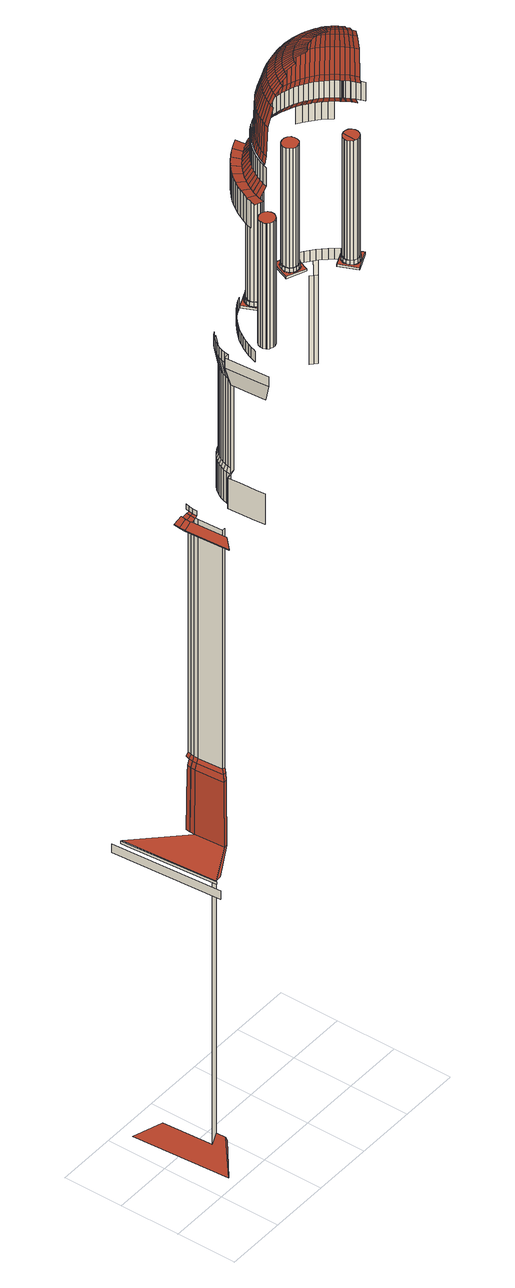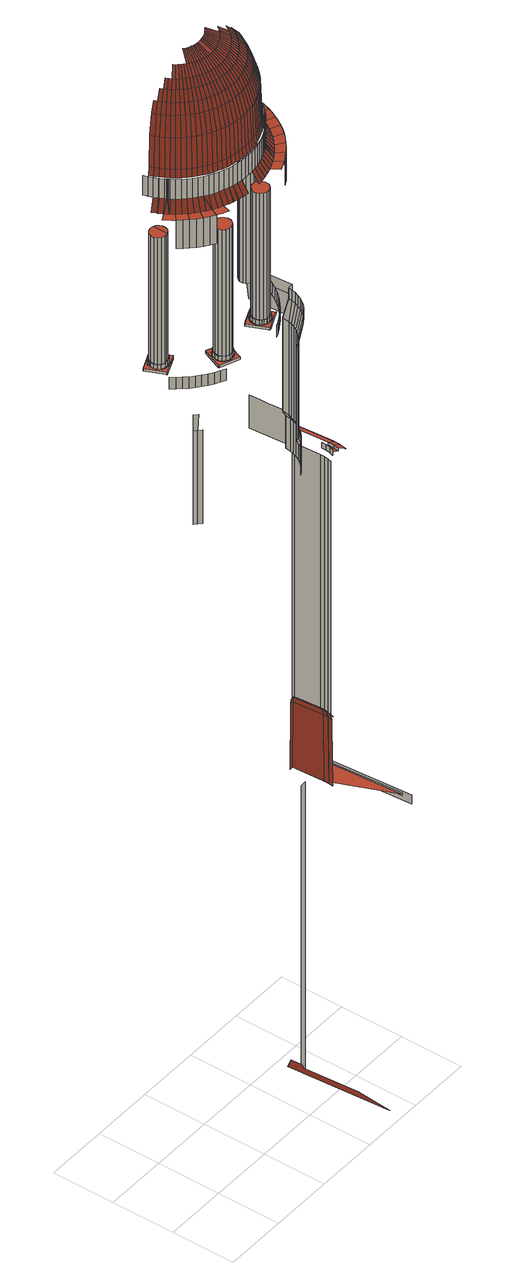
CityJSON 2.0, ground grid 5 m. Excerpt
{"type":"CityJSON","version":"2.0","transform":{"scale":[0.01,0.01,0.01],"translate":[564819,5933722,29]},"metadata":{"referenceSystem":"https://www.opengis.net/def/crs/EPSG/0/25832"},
"CityObjects":{
"building1":{"type":"Building","attributes":{"Grundfläche 2D":"3244.590595","Grundhöhe NN":"18.526"},"children":["building1-1","building1-2","building1-3","building1-4","building1-5","building1-6","building1-7","building1-8","building1-9","building1-10","building1-11","building1-12","building1-13"],"geometry":[{"type":"MultiSurface","lod":"3","boundaries":[[[0,1,2,3]],[[4,5,6,7,8,9]],[[10,11,12,13]],[[14,15,16]],[[17,18,19,20,21]],[[10,13,22,23]],[[15,14,24,25,26,27]],[[24,28,29,25]],[[19,30,31,20]],[[18,17,32,33,34,19]],[[30,35,36,31]],[[36,35,37,38,39,40]],[[35,30,19,34,41,42]],[[38,37,35,42,43,44]],[[45,46,47,42,41,34]],[[48,49,50,10,23,51]],[[47,52,53,44,43,42]],[[45,54,55,47,46]],[[49,48,56,57]],[[58,59,11,10,50,49,60,61]],[[47,55,62,53,52]],[[61,60,49,57,63,58]],[[57,56,64,65]],[[65,64,66,67]],[[59,58,68]],[[69,11,59,68,70,71]],[[58,63,68]],[[67,72,73,65]],[[63,57,65,73]],[[70,74,69,71]],[[55,54,75,76]],[[70,68,63,77]],[[70,77,74]],[[78,79,80,69,74]],[[76,75,81,82]],[[62,55,76,83]],[[78,74,77,84]],[[77,63,73,85]],[[83,76,82,86]],[[85,73,72,87]],[[84,77,85,88]],[[89,90,83,86]],[[88,85,87,91]],[[84,88,92,93]],[[92,88,91,94]],[[95,96,97,98,99,100,101]],[[96,95,101,100,102,103,104,105,106,97]],[[107,108,109,110,111,112,113,114,115]],[[116,117,118,119]],[[99,120,121,100]],[[121,122,102,100]],[[113,123,124,114]],[[117,125,126,118]],[[123,113,127,128]],[[117,116,129,130,131,132,133,134]],[[128,127,102,122]],[[120,135,136,121]],[[137,138,139,140,141,142]],[[124,123,143,144,145,146]],[[122,121,136,147,148]],[[135,149,150,136]],[[143,123,128,151,152,144]],[[125,153,154,126]],[[152,151,128,122,148,147]],[[150,155,147,136]],[[156,157,137,142]],[[144,158,159,145]],[[149,160,161,150]],[[158,144,152,162]],[[162,152,147,155]],[[158,163,164,159]],[[150,161,165,155]],[[153,125,117,134,166,167,168,169]],[[170,171,157,156]],[[154,153,172,173,174,175]],[[160,176,177,161]],[[163,158,162,178]],[[134,133,179,180]],[[178,162,155,165]],[[163,181,182,164]],[[161,177,183,165]],[[163,178,184,181]],[[185,167,166,134,180,186]],[[180,179,187,188]],[[167,185,168]],[[176,189,190,177]],[[191,192,171,170]],[[184,178,165,183]],[[174,173,193,194,195,196]],[[181,197,198,182]],[[177,190,199,183]],[[185,186,180,188,200,201]],[[194,193,173,172,153,169,202,203,204,205]],[[197,181,184,206]],[[206,184,183,199]],[[189,207,208,190]],[[209,169,168,185,210]],[[211,212,192,191]],[[213,214,215,216]],[[208,217,199,190]],[[197,218,219,198]],[[220,221,213,216]],[[194,222,223,195]],[[218,197,206,224]],[[209,210,185,201,225,226]],[[203,202,169,209,227]],[[224,206,199,217]],[[203,227,204]],[[213,228,229,214]],[[207,230,231,208]],[[232,233,221,220]],[[218,234,235,219]],[[236,228,213,221]],[[208,231,237,217]],[[238,227,209,226]],[[239,212,211,240]],[[234,218,224,241]],[[241,224,217,237]],[[204,227,242,205]],[[222,243,244,223]],[[228,245,246,229]],[[233,247,236,221]],[[205,242,248]],[[236,249,245,228]],[[230,250,251,231]],[[252,242,227,238]],[[243,222,194,205,248,253,254,255]],[[234,256,257,235]],[[231,251,258,237]],[[259,260,239,240]],[[256,234,241,261]],[[247,262,249,236]],[[261,241,237,258]],[[245,263,264,246]],[[265,266,247,233]],[[249,267,263,245]],[[253,248,242,268]],[[243,269,270,244]],[[271,268,242,252]],[[256,272,273,257]],[[251,274,275,258]],[[262,276,267,249]],[[256,261,277,272]],[[263,278,279,264]],[[277,261,258,275]],[[280,281,260,259]],[[282,262,247,266]],[[255,254,253,268,283]],[[267,284,278,263]],[[285,283,268,271]],[[276,286,284,267]],[[274,287,288,275]],[[269,289,290,270]],[[282,291,276,262]],[[266,265,292,293]],[[294,289,269,243,255,295,296,297]],[[298,272,277,299]],[[278,300,301,279]],[[299,277,275,288]],[[266,293,302,282]],[[303,300,278,284]],[[296,295,255,283,304]],[[291,305,286,276]],[[306,281,280,307]],[[286,308,303,284]],[[304,283,285,309]],[[300,310,311,301]],[[291,282,302,312]],[[289,313,314,290]],[[303,315,310,300]],[[305,316,308,286]],[[294,297,296,304,317]],[[318,302,293,319]],[[308,320,315,303]],[[321,322,306,307]],[[305,291,312,323]],[[294,317,324]],[[318,325,312,302]],[[317,304,309,326]],[[310,327,328,311]],[[315,329,327,310]],[[316,330,320,308]],[[325,331,323,312]],[[320,332,329,315]],[[316,305,323,333]],[[334,335,313,289,294,324,336,337,338]],[[314,313,335,334,339,340]],[[336,324,317,341]],[[336,341,337]],[[341,317,326,342]],[[327,343,344,328]],[[316,333,345,330]],[[331,346,333,323]],[[347,322,321,348]],[[329,349,343,327]],[[350,332,320,330]],[[332,351,349,329]],[[346,352,345,333]],[[353,354,341,342]],[[338,337,341,354]],[[339,334,355,356,357,358]],[[350,359,351,332]],[[331,325,360,361]],[[350,330,345,362]],[[343,363,364,344]],[[338,354,365]],[[349,366,363,343]],[[351,367,366,349]],[[352,368,362,345]],[[369,370,347,348,371,372]],[[346,331,361,373]],[[365,354,374]],[[375,374,354,353]],[[365,374,376]],[[359,350,362,377]],[[346,373,378,352]],[[379,376,374,375]],[[359,380,367,351]],[[381,356,355,334,338,365,382,383,384]],[[382,365,376,385,386,387]],[[388,386,385,376,379,389,390,391]],[[363,392,393,364]],[[368,394,377,362]],[[386,388,387]],[[387,388,391,395]],[[366,396,392,363]],[[382,387,397,383]],[[367,398,396,366]],[[397,387,395,399]],[[380,359,377,400]],[[368,352,378,401]],[[402,403,369,372,404,405]],[[380,406,398,367]],[[407,400,377,394]],[[368,401,408,394]],[[409,410,397,399]],[[384,383,397,410]],[[392,411,412,393]],[[396,413,411,392]],[[380,400,414,406]],[[398,415,413,396]],[[384,410,416]],[[378,417,418,419,420,401]],[[407,421,414,400]],[[394,408,422,407]],[[406,423,415,398]],[[424,425,402,405,426,427]],[[419,428,429,408,401,420]],[[430,431,416,410,432]],[[423,406,414,433]],[[430,432,410,409,434,435]],[[411,436,437,412]],[[413,438,436,411]],[[421,439,433,414]],[[421,407,422,440]],[[415,441,438,413]],[[428,442,443,422,408,429]],[[444,445,381,384,416,431,446,447]],[[423,448,441,415]],[[422,443,442,449,450,440]],[[439,421,440,451]],[[448,423,433,452]],[[439,453,452,433]],[[436,454,455,437]],[[438,456,454,436]],[[447,446,431,430,457,458]],[[451,440,450,449,459,460]],[[461,456,438,441]],[[453,439,451,462]],[[458,457,430,435,463,464]],[[465,461,441,448]],[[453,466,467,452]],[[468,469,462,451,460,459]],[[465,448,452,467]],[[447,458,470]],[[466,453,462,471]],[[471,462,469,468,472,473]],[[454,474,475,455]],[[456,476,474,454]],[[461,477,476,456]],[[465,478,477,461]],[[479,480,458,464,481,482]],[[483,470,458,480,479]],[[484,485,467,466]],[[478,465,467,485]],[[472,486,487,488,471,473]],[[484,466,471,488]],[[489,488,487,486,490,491]],[[484,492,493,485]],[[492,484,488,489]],[[478,494,495,477]],[[477,495,496,476]],[[476,496,497,474]],[[474,497,498,475]],[[494,478,485,493]],[[499,500,483,479,501]],[[502,489,491,490,503,504]],[[501,479,482,505]],[[506,492,489,502]],[[492,506,507,493]],[[508,502,504,503,509,510,511]],[[499,501,512]],[[494,513,514,495]],[[513,494,493,507]],[[514,515,496,495]],[[496,515,516,497]],[[517,506,502,508]],[[497,516,518,498]],[[509,519,520,521,522,523,508,511,510]],[[506,517,524,507]],[[525,501,505,526]],[[527,512,501,525]],[[528,517,508,523]],[[513,507,524,529]],[[529,530,514,513]],[[531,532,533]],[[520,532,531,534,535,522,521]],[[532,533,536,533]],[[514,530,537,515]],[[517,528,538,524]],[[515,537,539,516]],[[516,539,540,518]],[[533,541,542,535,534,531]],[[543,528,523,522]],[[544,525,526,545]],[[546,547,527,525,544]],[[529,524,538,548]],[[529,548,549,530]],[[528,543,550,538]],[[551,543,522,535]],[[541,533,536,552,553,542]],[[530,549,554,537]],[[555,556,557,553,552,536]],[[537,554,558,539]],[[539,558,559,540]],[[560,548,538,550]],[[561,562,563,557,556,555]],[[543,551,564,550]],[[565,544,545,566]],[[551,535,542,567]],[[548,560,568,549]],[[568,569,554,549]],[[570,567,542,553]],[[571,563,562,561,572,573]],[[574,560,550,564]],[[554,569,575,558]],[[551,567,576,564]],[[575,577,559,558]],[[578,571,573,572,579,580]],[[581,582,583,584,578,580,579]],[[585,586,565,566]],[[560,574,587,568]],[[588,589,590,584,583,582,591]],[[570,553,557,592]],[[587,593,569,568]],[[594,574,564,576]],[[567,570,595,576]],[[596,597,590,589,588,591,598,599]],[[600,592,557,563]],[[569,593,601,575]],[[594,602,587,574]],[[575,601,603,577]],[[604,600,563,571]],[[570,592,605,595]],[[606,594,576,595]],[[607,586,585,608]],[[587,602,609,593]],[[610,604,571,578]],[[593,609,611,601]],[[592,600,612,605]],[[594,606,613,602]],[[611,614,603,601]],[[615,606,595,605]],[[616,610,578,584]],[[617,618,607,608]],[[600,604,619,612]],[[620,616,584,590]],[[602,613,621,609]],[[622,623,624,607,618]],[[625,615,605,612]],[[606,615,626,613]],[[609,621,627,611]],[[628,620,590,597]],[[627,629,614,611]],[[604,610,630,619]],[[631,628,597,632]],[[613,626,633,621]],[[634,625,612,619]],[[615,625,635,626]],[[636,631,632,637]],[[638,618,617,639,640,641,642,643,644,645]],[[610,616,646,630]],[[647,648,618,638,645,644,643]],[[621,633,649,627]],[[650,643,642,651]],[[652,650,651,653]],[[627,649,654,629]],[[655,634,619,630]],[[656,657,658,659]],[[660,643,650]],[[660,650,652]],[[616,620,661,646]],[[626,635,662,633]],[[636,637,658,657]],[[625,634,663,635]],[[664,656,659,665]],[[666,652,653,667]],[[647,643,660]],[[620,628,668,661]],[[669,655,630,646]],[[633,662,670,649]],[[671,660,652,666]],[[649,670,672,654]],[[634,655,673,663]],[[628,631,674,668]],[[635,663,675,662]],[[676,669,646,661]],[[677,666,667,678]],[[631,636,679,674]],[[662,675,680,670]],[[671,666,681]],[[657,682,679,636]],[[655,669,683,673]],[[684,676,661,668]],[[670,680,685,672]],[[686,681,666,677]],[[663,673,687,675]],[[664,688,689,656]],[[657,656,689,682]],[[690,677,678,691]],[[669,676,692,683]],[[675,687,693,680]],[[684,668,674,694]],[[680,693,695,685]],[[673,683,696,687]],[[697,694,674,679]],[[664,698,699,688]],[[700,701,686,677,690]],[[684,702,692,676]],[[698,703,704,699]],[[705,697,679,682]],[[706,707,690,691,708,709]],[[692,710,696,683]],[[687,696,711,693]],[[694,712,702,684]],[[693,711,713,695]],[[714,705,682,689]],[[706,715,716,690,707]],[[700,690,716]],[[717,714,689,688]],[[702,718,710,692]],[[696,710,719,711]],[[720,717,688,699]],[[721,706,709,722]],[[694,697,723,712]],[[724,720,699,704]],[[711,719,725,713]],[[705,726,723,697]],[[727,724,704,728]],[[710,718,729,719]],[[702,712,730,718]],[[731,715,706,721,732]],[[733,721,722,734]],[[719,729,735,725]],[[705,714,736,726]],[[737,738,739,740]],[[741,721,733]],[[712,723,742,730]],[[730,743,729,718]],[[714,717,744,736]],[[732,721,741]],[[745,746,747,748,749,700,716,715,731,732]],[[743,750,735,729]],[[751,733,734,752]],[[717,720,753,744]],[[723,726,754,742]],[[720,724,755,753]],[[730,742,756,743]],[[757,758,738,737]],[[724,727,759,755]],[[760,741,733,761]],[[762,761,733,751]],[[727,763,764,759]],[[726,736,765,754]],[[743,756,766,750]],[[767,751,752,768]],[[742,754,769,756]],[[736,744,770,765]],[[771,772,767,768]],[[756,769,773,766]],[[774,775,751,767]],[[765,776,769,754]],[[777,778,758,757]],[[744,753,779,770]],[[762,751,775]],[[775,780,781,745,732,741,760,761,762]],[[753,755,782,779]],[[764,783,784,759]],[[769,776,785,773]],[[765,770,786,776]],[[755,759,784,782]],[[787,772,771,788]],[[789,790,774,767,772]],[[776,786,791,785]],[[770,779,792,786]],[[745,781,793,794]],[[782,795,792,779]],[[796,787,788,797]],[[798,778,777,799]],[[786,792,800,791]],[[782,784,801,795]],[[802,803,789,772,787]],[[795,804,800,792]],[[805,806,796,797]],[[784,783,807,801]],[[801,808,804,795]],[[809,810,806,805]],[[811,812,798,799]],[[813,814,810,809]],[[807,815,808,801]],[[816,817,814,813]],[[818,817,816,819]],[[820,818,819,821]],[[781,780,822,793]],[[802,787,823]],[[824,825,780,775,774,790,789]],[[823,787,796,826]],[[827,820,821,828]],[[829,806,810]],[[829,810,814]],[[829,814,817]],[[830,831,827,828]],[[832,833,826,796,806]],[[834,831,830,835]],[[836,818,820]],[[837,838,834,835,839,840]],[[841,842,837,840,843,844]],[[845,812,811,846]],[[780,825,847,822]],[[829,817,818,836]],[[848,849,827,831]],[[832,806,829]],[[849,850,836,820,827]],[[851,848,831,834]],[[852,853,845,846]],[[854,855,824,789,803,802,823,826]],[[825,824,856,847]],[[857,858,853,852]],[[824,855,859,856]],[[860,858,857,861]],[[862,863,864,865,854,826,833,832,829,836]],[[855,854,866,859]],[[867,868,869,870]],[[871,867,870,872]],[[873,874,872,870]]],"semantics":{"surfaces":[{"type":"WallSurface"},{"type":"RoofSurface"}],"values":[0,0,1,1,0,1,1,0,0,1,0,0,1,1,0,1,0,1,1,1,1,1,1,0,1,1,1,0,1,1,1,1,1,1,0,1,1,1,0,0,1,0,0,1,0,0,0,0,0,0,0,0,0,0,1,0,0,0,0,0,0,0,0,0,0,0,0,0,0,0,0,0,1,0,0,0,0,1,0,0,0,0,1,0,1,0,0,0,0,0,0,0,1,0,0,0,1,0,1,0,0,1,0,0,0,1,0,1,1,0,1,0,1,0,0,0,0,0,1,0,1,1,1,1,0,0,1,0,0,0,0,1,0,1,1,1,1,0,0,0,0,1,0,1,0,0,1,1,1,0,1,0,0,1,1,1,0,1,0,1,1,1,1,0,1,0,1,1,0,1,1,1,1,1,0,1,1,1,0,1,1,1,1,1,1,1,0,1,1,0,1,1,1,0,1,1,1,1,0,1,0,1,1,1,1,1,1,1,1,0,1,1,0,1,1,1,0,1,1,1,0,1,1,1,0,1,1,1,0,1,1,0,1,1,1,0,1,1,1,1,1,1,1,1,1,1,0,1,1,1,0,1,1,1,1,1,1,1,1,1,1,1,1,1,1,1,1,1,1,0,1,1,1,1,1,1,1,1,1,1,1,0,1,1,1,1,1,1,1,1,1,1,1,1,1,1,1,0,1,1,1,1,1,1,1,1,1,1,1,1,0,1,1,1,1,1,1,1,1,1,1,1,1,1,0,1,1,1,1,1,1,1,1,1,1,1,1,1,0,1,1,1,1,1,1,1,1,1,1,1,0,1,1,1,1,1,1,1,1,1,1,1,1,1,1,0,1,1,1,1,1,1,1,1,0,1,1,1,1,1,1,1,1,1,1,1,1,1,1,1,0,1,1,1,0,0,1,1,1,1,1,1,1,1,1,1,0,1,1,1,1,1,1,1,1,1,1,0,1,1,1,1,1,1,1,1,1,1,1,0,1,1,1,1,1,1,1,1,1,1,1,0,1,1,1,1,1,1,1,1,1,1,1,0,1,1,1,1,1,1,1,1,0,1,1,0,1,1,1,1,1,1,1,0,1,1,1,1,0,1,1,1,1,1,1,0,1,1,0,1,1,1,0,1,1,1,1,1,1,1,1,0,1,1,1,0,1,0,0,1,1,1,1,0,1,1,0,0,0,1,0,0,0,0,1,1,1,0,1,1,1,0,1,0,1,0,0,0,0,1,1,1,1,1,0,1,0,0,0,0,1,0,0,0,0]}}]},
"building1-1":{"type":"BuildingInstallation","parents":["building1"],"geometry":[{"type":"MultiSurface","lod":"3","boundaries":[[[875,876,877,878,879,880,881,882,883,884,885,886,887,888,889,890,891,892,893,894,895,896]],[[897,898,875,896]],[[898,899,876,875]],[[899,900,877,876]],[[900,901,878,877]],[[901,902,879,878]],[[902,903,880,879]],[[903,904,881,880]],[[904,905,882,881]],[[905,906,883,882]],[[906,907,884,883]],[[907,908,885,884]],[[908,909,886,885]],[[909,910,887,886]],[[910,911,888,887]],[[911,912,913,890,889,888]],[[913,914,915,892,891,890]],[[915,916,917,894,893,892]],[[917,918,897,896,895,894]]],"semantics":{"surfaces":[{"type":"RoofSurface"},{"type":"WallSurface"}],"values":[0,1,1,1,1,1,1,1,1,1,1,1,1,1,1,1,1,1,1]}}]},
"building1-2":{"type":"BuildingInstallation","parents":["building1"],"geometry":[{"type":"MultiSurface","lod":"3","boundaries":[[[919,920,921,922,923,924,925,926,927,928,929,930,931,932,933,934,935,936,937,938,939]],[[940,941,919,939]],[[941,942,920,919]],[[943,944,945,923,922,921]],[[942,943,921,920]],[[945,946,924,923]],[[946,947,925,924]],[[947,948,926,925]],[[927,926,948,949]],[[949,950,928,927]],[[950,951,929,928]],[[951,952,930,929]],[[931,930,952,953]],[[953,954,932,931]],[[954,955,956,934,933,932]],[[956,957,935,934]],[[957,958,959,937,936,935]],[[959,960,938,937]],[[960,940,939,938]]],"semantics":{"surfaces":[{"type":"RoofSurface"},{"type":"WallSurface"}],"values":[0,1,1,1,1,1,1,1,1,1,1,1,1,1,1,1,1,1,1]}}]},
"building1-3":{"type":"BuildingInstallation","parents":["building1"],"geometry":[{"type":"MultiSurface","lod":"3","boundaries":[[[961,962,963,964,965,966,967,968,969,970,971],[972,973,974,975,976,977,978,979,980,981,982,983,984,985,986,987,988,989,990,991]],[[992,963,962,961,993,994]],[[992,995,996,997,966,965,964,963]],[[997,998,999,1000,969,968,967,966]],[[1000,1001,1002,993,961,971,970,969]]],"semantics":{"surfaces":[{"type":"RoofSurface"},{"type":"WallSurface"}],"values":[0,1,1,1,1]}}]},
"building1-4":{"type":"BuildingInstallation","parents":["building1"],"geometry":[{"type":"MultiSurface","lod":"3","boundaries":[[[978,977,976,975,974,973,972,991,990,989,988,987,986,985,984,983,982,981,980,979]],[[1003,1004,977,978]],[[1004,1005,976,977]],[[1006,1007,1008,988,989,990]],[[1009,986,987,988,1008,1010]],[[1009,1011,1012,984,985,986]],[[1012,1013,1014,982,983,984]],[[1014,1015,981,982]],[[1015,1016,980,981]],[[1016,1017,979,980]],[[1017,1003,978,979]],[[1005,1018,975,976]],[[1018,1019,974,975]],[[991,972,1020,1021]],[[1021,1006,990,991]],[[1019,1022,973,974]],[[1022,1020,972,973]]],"semantics":{"surfaces":[{"type":"RoofSurface"},{"type":"WallSurface"}],"values":[0,1,1,1,1,1,1,1,1,1,1,1,1,1,1,1,1]}}]},
"building1-5":{"type":"BuildingInstallation","parents":["building1"],"geometry":[{"type":"MultiSurface","lod":"3","boundaries":[[[1023,1024,1025,1026,1027,1028,1029,1030,1031,1032,1033,1034,1035,1036,1037,1038,1039,1040,1041,1042]],[[1043,1044,1045,1027,1026,1025]],[[1045,1046,1028,1027]],[[1047,1043,1025,1024]],[[1046,1048,1029,1028]],[[1030,1029,1048,1049]],[[1049,1050,1051,1032,1031,1030]],[[1033,1032,1051,1052]],[[1052,1053,1034,1033]],[[1053,1054,1035,1034]],[[1054,1055,1056,1037,1036,1035]],[[1056,1057,1038,1037]],[[1057,1058,1039,1038]],[[1058,1059,1040,1039]],[[1059,1060,1041,1040]],[[1060,1061,1042,1041]],[[1061,1062,1023,1042]],[[1062,1047,1024,1023]]],"semantics":{"surfaces":[{"type":"RoofSurface"},{"type":"WallSurface"}],"values":[0,1,1,1,1,1,1,1,1,1,1,1,1,1,1,1,1,1]}}]},
"building1-6":{"type":"BuildingInstallation","parents":["building1"],"geometry":[{"type":"MultiSurface","lod":"3","boundaries":[[[1063,1064,1065,1066,1067,1068,1069,1070,1071,1072,1073]],[[1074,1075,1076,1077,1067,1066,1065,1064,1063,1073,1078,1079]],[[1077,1080,1068,1067]],[[1080,1081,1082,1083,1071,1070,1069,1068]],[[1083,1084,1072,1071]],[[1084,1078,1073,1072]]],"semantics":{"surfaces":[{"type":"RoofSurface"},{"type":"WallSurface"}],"values":[0,1,1,1,1,1]}}]},
"building1-7":{"type":"BuildingInstallation","parents":["building1"],"geometry":[{"type":"MultiSurface","lod":"3","boundaries":[[[1085,1086,1087,1088,1089,1090]],[[1091,1092,1093,1086,1085,1094]],[[1095,1092,1091,1096]],[[1097,1095,1096,1098]],[[1099,1100,1101,1102,1103,1104]],[[1105,1106,1107,1100,1099,1108]],[[1109,1097,1098,1110]],[[1111,1109,1110,1112]],[[1113,1111,1112,1114]],[[1115,1113,1114,1116]],[[1117,1118,1119,1120]],[[1102,1117,1120,1103]],[[1121,1115,1116,1122]],[[1118,1121,1122,1119]],[[1123,1124,1125,1106,1105,1126]],[[1089,1088,1127,1124,1123,1128]]],"semantics":{"surfaces":[{"type":"WallSurface"}],"values":[0,0,0,0,0,0,0,0,0,0,0,0,0,0,0,0]}}]},
"building1-8":{"type":"BuildingInstallation","parents":["building1"],"geometry":[{"type":"MultiSurface","lod":"3","boundaries":[[[1129,1130,1131,1132,1133,1134,1135,1136,1137,1138,1139,1140,1141,1142,1143,1144,1145,1146,1147,1148]],[[1149,1150,1148,1147]],[[1150,1151,1129,1148]],[[1152,1153,1154,1134,1133,1132]],[[1155,1152,1132,1131]],[[1154,1156,1135,1134]],[[1156,1157,1136,1135]],[[1157,1158,1137,1136]],[[1158,1159,1138,1137]],[[1159,1160,1161,1140,1139,1138]],[[1161,1162,1141,1140]],[[1162,1163,1164,1143,1142,1141]],[[1164,1165,1144,1143]],[[1165,1166,1167,1146,1145,1144]],[[1167,1149,1147,1146]],[[1151,1168,1130,1129]],[[1168,1155,1131,1130]]],"semantics":{"surfaces":[{"type":"RoofSurface"},{"type":"WallSurface"}],"values":[0,1,1,1,1,1,1,1,1,1,1,1,1,1,1,1,1]}}]},
"building1-9":{"type":"BuildingInstallation","parents":["building1"],"geometry":[{"type":"MultiSurface","lod":"3","boundaries":[[[1169,1170,1171,1172,1173,1174,1175,1176,1177,1178,1179,1180,1181,1182,1183,1184,1185,1186,1187,1188,1189,1190]],[[1191,1192,1193,1175,1174,1173]],[[1194,1191,1173,1172]],[[1193,1195,1176,1175]],[[1195,1196,1177,1176]],[[1196,1197,1178,1177]],[[1197,1198,1199,1180,1179,1178]],[[1199,1200,1181,1180]],[[1200,1201,1182,1181]],[[1201,1202,1183,1182]],[[1202,1203,1204,1185,1184,1183]],[[1204,1205,1206,1187,1186,1185]],[[1206,1207,1188,1187]],[[1207,1208,1189,1188]],[[1208,1209,1190,1189]],[[1209,1210,1211,1170,1169,1190]],[[1211,1212,1171,1170]],[[1212,1194,1172,1171]]],"semantics":{"surfaces":[{"type":"RoofSurface"},{"type":"WallSurface"}],"values":[0,1,1,1,1,1,1,1,1,1,1,1,1,1,1,1,1,1]}}]},
"building1-10":{"type":"BuildingInstallation","parents":["building1"],"geometry":[{"type":"MultiSurface","lod":"3","boundaries":[[[1213,1214,1215,1216,1217,1218,1219]],[[1220,1221,1222,1215,1214,1213]],[[1222,1223,1216,1215]],[[1223,1224,1217,1216]],[[1224,1225,1226,1220,1213,1219,1218,1217]]],"semantics":{"surfaces":[{"type":"RoofSurface"},{"type":"WallSurface"}],"values":[0,1,1,1,1]}}]},
"building1-11":{"type":"BuildingInstallation","parents":["building1"],"geometry":[{"type":"MultiSurface","lod":"3","boundaries":[[[1227,1228,1229,1230,1231,1232,1233,1234,1235,1236,1237,1238,1239]],[[1240,1241,1242,1237,1236,1243,1244,1245,1246]],[[1247,1248,1249,1238,1237,1242]],[[1250,1247,1242,1241]],[[1249,1251,1239,1238]],[[1251,1252,1227,1239]],[[1252,1253,1228,1227]],[[1253,1254,1229,1228]],[[1254,1255,1230,1229]],[[1255,1256,1231,1230]],[[1256,1257,1232,1231]],[[1233,1232,1257,1258]],[[1258,1259,1234,1233]],[[1259,1260,1235,1234]],[[1260,1261,1262,1243,1236,1235]],[[1262,1263,1244,1243]],[[1263,1264,1245,1244]],[[1264,1265,1246,1245]],[[1240,1246,1265,1266]],[[1266,1250,1241,1240]]],"semantics":{"surfaces":[{"type":"RoofSurface"},{"type":"WallSurface"}],"values":[0,0,1,1,1,1,1,1,1,1,1,1,1,1,1,1,1,1,1,1]}}]},
"building1-12":{"type":"BuildingInstallation","parents":["building1"],"geometry":[{"type":"MultiSurface","lod":"3","boundaries":[[[1267,1268,1269,1270,1271,1272,1273,1274,1275,1276,1277,1278,1279,1280,1281,1282,1283,1284,1285,1286,1287]],[[1288,1289,1277,1276]],[[1289,1290,1278,1277]],[[1290,1291,1279,1278]],[[1292,1293,1294,1271,1270,1269]],[[1295,1292,1269,1268]],[[1294,1296,1272,1271]],[[1296,1297,1273,1272]],[[1297,1298,1274,1273]],[[1298,1299,1275,1274]],[[1299,1288,1276,1275]],[[1280,1279,1291,1300]],[[1300,1301,1302,1282,1281,1280]],[[1302,1303,1283,1282]],[[1303,1304,1305,1285,1284,1283]],[[1305,1306,1286,1285]],[[1306,1307,1287,1286]],[[1307,1308,1267,1287]],[[1268,1267,1308,1295]]],"semantics":{"surfaces":[{"type":"RoofSurface"},{"type":"WallSurface"}],"values":[0,1,1,1,1,1,1,1,1,1,1,1,1,1,1,1,1,1,1]}}]},
"building1-13":{"type":"BuildingInstallation","parents":["building1"],"geometry":[{"type":"MultiSurface","lod":"3","boundaries":[[[1309,1310,1311,1312]],[[1310,1313,1314,1311]],[[1315,1316,1317,1318]],[[1316,1319,1320,1317]],[[1321,1322,1323,1324]],[[1322,1325,1326,1323]],[[1325,1327,1328,1329,1330,1326]],[[1331,1332,1333,1334]],[[1332,1309,1312,1333]],[[1335,1336,1337,1338]],[[1336,1315,1318,1337]],[[1319,1339,1340,1320]],[[1339,1321,1324,1340]],[[1328,1341,1342,1329]],[[1341,1343,1331,1334,1344,1342]],[[1313,1345,1346,1314]],[[1338,1346,1345,1335]]],"semantics":{"surfaces":[{"type":"WallSurface"}],"values":[0,0,0,0,0,0,0,0,0,0,0,0,0,0,0,0,0]}}]}
},
"vertices":[
[95,77,2751],[31,989,2751],[31,989,2672],[95,77,2672],[134,141,2773],[78,888,2773],[74,945,2773],[74,945,2751],[78,888,2751],[134,141,2751],[386,263,2858],[368,514,2858],[85,941,2773],[140,151,2773],[333,213,221],[199,84,5],[334,200,196],[281,143,5762],[256,508,5762],[256,511,5762],[256,511,5757],[281,143,5757],[191,155,2773],[411,265,2858],[328,295,221],[281,291,150],[252,709,150],[142,892,5],[328,295,2672],[281,291,2672],[256,514,5762],[256,514,5757],[342,212,5799],[321,511,5799],[320,513,5799],[256,563,5762],[256,563,5757],[257,567,5762],[264,616,5762],[264,616,5757],[257,567,5757],[320,516,5799],[321,558,5799],[322,561,5799],[328,602,5799],[320,513,5775],[320,516,5775],[321,558,5775],[419,276,3448],[395,274,3448],[394,273,3384],[418,275,3384],[322,561,5775],[328,602,5775],[372,514,5797],[373,553,5797],[433,291,3502],[408,289,3502],[378,515,3448],[377,515,3384],[393,299,3448],[378,512,3448],[379,591,5797],[392,515,3502],[450,311,3533],[426,309,3533],[450,311,5757],[426,309,5757],[378,517,3448],[369,554,2858],[379,553,3448],[378,553,3384],[411,516,5757],[411,516,3533],[379,557,3448],[395,515,5802],[395,551,5802],[393,552,3502],[384,590,3448],[383,590,3384],[374,592,2858],[395,515,5850],[395,551,5850],[401,586,5802],[398,587,3502],[412,550,3533],[401,586,5850],[412,550,5757],[417,583,3533],[411,621,5850],[411,621,5802],[417,583,5757],[426,616,3533],[409,622,3502],[426,616,5757],[543,181,7165],[549,93,7165],[556,2,7165],[556,2,7257],[529,372,7257],[529,372,7165],[530,357,7165],[562,343,6999],[565,308,6999],[570,226,6999],[576,139,6999],[583,50,6998],[568,44,5850],[568,42,6136],[562,126,6136],[558,182,6136],[552,266,6136],[546,342,6136],[545,358,6136],[545,358,5850],[562,126,5850],[585,184,8774],[599,228,8774],[599,228,8525],[585,184,8525],[572,375,7257],[572,375,7165],[600,346,6999],[586,361,6136],[586,361,5850],[616,271,8774],[616,271,8525],[562,343,6176],[600,346,6176],[573,139,8774],[650,122,8759],[650,124,8759],[660,162,8759],[660,163,8759],[673,201,8759],[576,405,7257],[576,405,7165],[641,221,7257],[631,192,7257],[624,172,7257],[624,172,7358],[631,192,7358],[641,221,7358],[586,365,6136],[591,402,6136],[591,402,5850],[586,365,5850],[607,400,6999],[601,351,6999],[584,438,7257],[584,438,7165],[601,351,6176],[607,400,6176],[636,313,8774],[636,313,8525],[614,429,6999],[654,254,7358],[654,254,7257],[598,433,6136],[598,433,5850],[595,470,7257],[595,470,7165],[614,429,6176],[609,464,6136],[609,464,5850],[624,457,6999],[673,203,8759],[688,239,8759],[689,241,8759],[706,277,8759],[673,294,7358],[673,294,7257],[645,328,8774],[658,353,8774],[658,353,8525],[645,328,8525],[611,501,7257],[611,501,7165],[624,457,6176],[714,146,8843],[726,182,8843],[624,493,6136],[624,493,5850],[638,485,6999],[638,485,6176],[740,217,8843],[728,188,8843],[714,146,9016],[726,182,9016],[630,530,7257],[630,530,7165],[694,332,7358],[694,332,7257],[665,363,8774],[683,392,8774],[683,392,8525],[665,363,8525],[643,521,6136],[643,521,5850],[655,511,6999],[728,188,9016],[740,217,9016],[707,278,8759],[726,313,8759],[727,314,8759],[748,348,8759],[655,511,6176],[653,557,7257],[653,557,7165],[756,251,8843],[752,242,8843],[717,369,7358],[717,369,7257],[764,206,9082],[754,211,9016],[740,177,9016],[751,173,9082],[676,535,6999],[664,546,6136],[664,546,5850],[761,169,9350],[774,202,9350],[710,429,8774],[710,429,8525],[676,535,6176],[752,242,9016],[756,251,9016],[774,284,8843],[780,239,9082],[770,244,9016],[679,581,7257],[679,581,7165],[804,154,9507],[817,184,9507],[689,569,6136],[689,569,5850],[790,234,9350],[699,557,6999],[774,284,9016],[743,404,7257],[743,404,7358],[699,557,6176],[795,316,8843],[740,465,8774],[740,465,8525],[797,271,9082],[787,276,9016],[830,213,9507],[749,349,8759],[807,265,9350],[707,601,7257],[707,601,7165],[795,316,9016],[772,381,8759],[773,383,8759],[799,413,8759],[715,588,6136],[715,588,5850],[724,575,6999],[771,438,7358],[771,438,7257],[724,575,6176],[846,242,9507],[817,301,9082],[807,308,9016],[851,169,9586],[864,196,9586],[826,295,9350],[817,346,8843],[772,499,8774],[772,499,8525],[817,346,9016],[743,604,6136],[743,604,5850],[737,618,7165],[750,590,6999],[864,269,9507],[750,590,6176],[838,330,9082],[829,337,9016],[801,469,7358],[801,469,7257],[878,222,9586],[841,375,8843],[846,324,9350],[841,375,9016],[883,295,9507],[767,631,7165],[778,601,6999],[805,530,8774],[805,530,8525],[895,248,9586],[902,147,9653],[913,171,9653],[857,471,8759],[800,414,8759],[827,443,8759],[828,444,8759],[772,617,6136],[778,601,6176],[861,358,9082],[852,366,9016],[926,194,9653],[869,351,9350],[867,403,8843],[912,272,9586],[833,499,7257],[833,499,7358],[904,320,9507],[867,403,9016],[886,384,9082],[878,392,9016],[940,217,9653],[841,560,8774],[841,560,8525],[893,376,9350],[932,295,9586],[895,429,8843],[969,168,9704],[958,148,9704],[926,344,9507],[866,527,7358],[866,527,7257],[956,238,9653],[859,472,8759],[982,188,9704],[895,429,9016],[912,409,9082],[905,417,9016],[919,401,9350],[952,317,9586],[996,207,9704],[950,366,9507],[973,259,9653],[879,587,8774],[856,571,8774],[889,498,8759],[891,499,8759],[922,522,8759],[879,587,8525],[856,571,8525],[924,453,8843],[924,453,9016],[940,432,9082],[933,441,9016],[991,278,9653],[1011,225,9704],[902,553,7257],[902,553,7358],[947,423,9350],[974,338,9586],[975,387,9507],[1027,243,9704],[954,475,9016],[954,475,8843],[895,597,8774],[918,612,8774],[918,612,8525],[895,597,8525],[998,357,9586],[1046,144,9760],[1057,159,9760],[1011,296,9653],[969,453,9082],[963,462,9016],[924,523,8759],[975,444,9350],[1001,406,9507],[1044,259,9704],[939,576,7257],[928,569,7257],[928,569,7358],[939,576,7358],[1069,174,9760],[963,481,8843],[963,481,9016],[964,481,8843],[1031,313,9653],[1082,187,9760],[964,481,9016],[1022,375,9586],[958,634,8774],[957,544,8759],[959,545,8759],[994,564,8759],[967,483,8843],[969,484,8843],[974,488,8843],[974,487,8843],[967,483,9016],[969,484,9016],[974,487,9016],[1000,472,9082],[994,482,9016],[1062,274,9704],[974,488,9016],[1005,463,9350],[986,495,8843],[1029,423,9507],[986,495,9016],[1053,329,9653],[1095,200,9760],[977,597,7257],[953,584,7257],[953,584,7358],[977,597,7358],[1048,391,9586],[1081,287,9704],[1110,212,9760],[1019,513,9016],[1019,513,8843],[1031,490,9082],[1026,500,9016],[1036,480,9350],[1076,343,9653],[1057,439,9507],[995,564,8759],[1112,157,9781],[1151,118,9808],[1161,125,9809],[1127,164,9783],[1101,300,9704],[1125,223,9760],[1074,405,9586],[1016,615,7257],[983,600,7257],[983,600,7358],[1016,615,7358],[1171,133,9809],[1141,171,9785],[1054,529,8843],[1031,581,8759],[1021,514,8843],[1099,356,9653],[1021,514,9016],[1054,529,9016],[1064,505,9082],[1059,515,9016],[1068,495,9350],[1122,311,9704],[1141,233,9760],[1086,453,9507],[1181,140,9809],[1155,178,9787],[1043,670,8774],[1000,653,8774],[1033,582,8759],[1070,596,8759],[1101,418,9586],[1192,147,9809],[1169,185,9788],[1157,242,9760],[1123,367,9653],[1143,321,9704],[1098,518,9082],[1094,529,9016],[1101,508,9350],[1080,540,8843],[1089,543,8843],[1202,153,9809],[1183,191,9788],[1117,465,9507],[1174,250,9760],[1080,540,9016],[1089,543,9016],[1129,429,9586],[1165,330,9704],[1148,377,9653],[1214,158,9809],[1196,198,9788],[1071,597,8759],[1191,257,9760],[1225,162,9809],[1210,204,9787],[1132,529,9082],[1129,540,9016],[1135,519,9350],[1148,475,9507],[1158,438,9586],[1125,555,8843],[1100,547,8843],[1100,547,9016],[1125,555,9016],[1109,609,8759],[1187,337,9704],[1173,385,9653],[1237,166,9809],[1224,211,9786],[1209,262,9760],[1227,267,9760],[1249,169,9809],[1238,218,9785],[1210,343,9704],[1199,392,9653],[1187,446,9586],[1179,483,9507],[1169,528,9350],[1167,538,9082],[1164,549,9016],[1149,619,8759],[1111,610,8759],[1161,564,8843],[1245,270,9760],[1261,171,9809],[1253,225,9783],[1161,564,9016],[1233,347,9704],[1226,397,9653],[1264,273,9760],[1273,173,9809],[1273,177,9807],[1268,232,9780],[1151,620,8759],[1217,451,9586],[1211,489,9507],[1204,534,9350],[1202,545,9082],[1257,350,9704],[1201,556,9016],[1285,174,9809],[1298,174,9809],[1300,234,9780],[1301,274,9760],[1282,274,9760],[1252,400,9653],[1198,571,8843],[1198,571,9016],[1190,627,8759],[1280,352,9704],[1247,455,9586],[1243,493,9507],[1310,175,9808],[1310,173,9809],[1322,171,9809],[1315,228,9782],[1320,272,9760],[1334,169,9809],[1239,538,9350],[1279,402,9653],[1238,549,9082],[1237,561,9016],[1331,223,9784],[1338,270,9760],[1304,352,9704],[1236,576,8843],[1236,576,9016],[1231,632,8759],[1191,627,8759],[1277,457,9586],[1276,495,9507],[1305,402,9653],[1327,350,9704],[1345,218,9785],[1356,267,9760],[1275,541,9350],[1346,166,9809],[1360,212,9785],[1374,262,9760],[1274,551,9082],[1274,563,9016],[1307,457,9586],[1358,162,9809],[1375,207,9785],[1392,256,9760],[1332,400,9653],[1273,578,8843],[1273,578,9016],[1351,347,9704],[1308,495,9507],[1310,541,9350],[1374,343,9704],[1410,249,9760],[1370,158,9809],[1389,202,9785],[1337,455,9586],[1310,551,9082],[1358,397,9653],[1311,563,9016],[1426,241,9760],[1381,152,9809],[1404,197,9784],[1389,148,9809],[1392,147,9809],[1419,192,9783],[1443,232,9760],[1311,578,9016],[1311,578,8843],[1341,493,9507],[1404,142,9808],[1434,187,9781],[1458,222,9760],[1402,140,9809],[1396,337,9704],[1345,538,9350],[1367,451,9586],[1385,392,9653],[1450,181,9779],[1473,211,9760],[1412,132,9809],[1417,138,9806],[1419,329,9704],[1346,549,9082],[1373,488,9507],[1347,561,9016],[1441,321,9704],[1410,385,9653],[1397,446,9586],[1349,575,8843],[1349,575,9016],[1380,534,9350],[1462,311,9704],[1382,545,9082],[1436,377,9653],[1405,482,9507],[1384,556,9016],[1426,438,9586],[1482,299,9704],[1386,571,9016],[1386,571,8843],[1461,367,9653],[1502,287,9704],[1415,527,9350],[1395,627,8759],[1356,632,8759],[1354,632,8759],[1455,429,9586],[1437,474,9507],[1418,538,9082],[1521,273,9704],[1420,549,9016],[1485,355,9653],[1540,258,9704],[1488,199,9760],[1449,518,9350],[1483,417,9586],[1468,464,9507],[1557,242,9704],[1501,187,9760],[1417,565,8843],[1417,565,9016],[1419,564,9016],[1423,564,9016],[1423,563,9016],[1423,563,8843],[1423,564,8843],[1419,564,8843],[1508,342,9653],[1436,619,8759],[1397,626,8759],[1453,529,9082],[1425,563,8843],[1425,563,9016],[1426,563,8843],[1426,563,9016],[1456,540,9016],[1510,405,9586],[1588,206,9704],[1573,225,9704],[1514,173,9760],[1526,159,9760],[1438,618,8759],[1531,328,9653],[1483,507,9350],[1498,452,9507],[1602,187,9704],[1537,143,9760],[1460,554,8843],[1460,554,9016],[1552,312,9653],[1536,390,9586],[1487,517,9082],[1476,608,8759],[1491,528,9016],[1527,438,9507],[1573,295,9653],[1516,494,9350],[1562,374,9586],[1496,542,8843],[1496,542,9016],[1592,277,9653],[1520,504,9082],[1478,608,8759],[1610,258,9653],[1556,422,9507],[1586,356,9586],[1525,515,9016],[1515,596,8759],[1548,479,9350],[1643,215,9653],[1627,237,9653],[1531,528,8843],[1531,528,9016],[1583,405,9507],[1553,489,9082],[1609,337,9586],[1558,499,9016],[1579,462,9350],[1631,316,9586],[1614,167,9704],[1657,193,9653],[1554,580,8759],[1517,595,8759],[1609,386,9507],[1625,147,9704],[1670,169,9653],[1652,294,9586],[1565,512,8843],[1544,522,8843],[1544,522,9016],[1565,512,9016],[1609,443,9350],[1585,471,9082],[1634,365,9507],[1590,481,9016],[1671,271,9586],[1591,563,8759],[1555,580,8759],[1689,246,9586],[1638,422,9350],[1615,452,9082],[1705,221,9586],[1598,494,8843],[1598,494,9016],[1658,343,9507],[1719,194,9586],[1621,461,9016],[1680,319,9507],[1732,167,9586],[1681,145,9653],[1644,431,9082],[1665,399,9350],[1592,562,8759],[1627,543,8759],[1630,474,8843],[1630,474,9016],[1651,440,9016],[1701,294,9507],[1608,596,7358],[1608,596,7257],[1570,613,7257],[1570,613,7358],[1629,542,8759],[1691,375,9350],[1672,408,9082],[1720,267,9507],[1667,610,8774],[1634,628,8774],[1627,633,8774],[1622,635,8774],[1585,652,8774],[1680,416,9016],[1660,451,8843],[1660,451,9016],[1737,240,9507],[1715,349,9350],[1753,211,9507],[1698,383,9082],[1646,575,7358],[1646,575,7257],[1767,182,9507],[1662,521,8759],[1663,520,8759],[1695,496,8759],[1743,139,9586],[1779,152,9507],[1737,322,9350],[1706,391,9016],[1690,427,8843],[1690,427,9016],[1723,356,9082],[1758,293,9350],[1717,401,9016],[1717,401,8843],[1731,364,9016],[1727,470,8759],[1697,495,8759],[1746,329,9082],[1683,551,7358],[1683,551,7257],[1777,263,9350],[1744,558,8774],[1706,585,8774],[1794,232,9350],[1822,167,9350],[1809,200,9350],[1755,336,9016],[1767,299,9082],[1743,374,8843],[1743,374,9016],[1757,442,8759],[1728,469,8759],[1777,306,9016],[1786,269,9082],[1706,585,8525],[1667,610,8525],[1804,237,9082],[1767,345,8843],[1767,345,9016],[1718,525,7257],[1718,525,7358],[1796,275,9016],[1819,204,9082],[1785,411,8759],[1758,440,8759],[1814,242,9016],[1789,314,9016],[1789,314,8843],[1832,171,9082],[1830,209,9016],[1794,306,9016],[1794,306,8843],[1752,498,7358],[1752,498,7257],[1794,305,9016],[1794,305,8843],[1843,175,9016],[1798,300,9016],[1798,300,8843],[1801,295,8843],[1801,295,9016],[1809,282,8843],[1809,282,9016],[1744,558,8525],[1786,410,8759],[1813,497,8774],[1779,529,8774],[1812,379,8759],[1827,249,8843],[1827,249,9016],[1837,344,8759],[1828,248,9016],[1828,248,8843],[1836,346,8759],[1813,378,8759],[1843,215,8843],[1843,215,9016],[1858,311,8759],[1857,180,8843],[1855,184,8843],[1855,184,9016],[1857,180,9016],[1869,144,8843],[1859,175,8843],[1859,175,9016],[1869,144,9016],[1783,468,7257],[1783,468,7358],[1779,529,8525],[1879,273,8759],[1878,275,8759],[1859,309,8759],[1895,237,8759],[1813,436,7358],[1813,436,7257],[1874,427,8774],[1844,463,8774],[1813,497,8525],[1841,402,7358],[1841,402,7257],[1844,463,8525],[1867,367,7257],[1867,367,7358],[1926,351,8774],[1911,375,8774],[1901,390,8774],[1890,405,8774],[1874,427,8525],[1851,593,6176],[1827,613,6176],[1827,613,6999],[1851,593,6999],[1873,569,6176],[1873,569,6999],[1873,615,7165],[1897,589,7165],
[693,124,8525],[705,109,8525],[708,108,8525],[731,98,8525],[756,97,8525],[780,106,8525],[798,124,8525],[809,147,8525],[809,172,8525],[800,196,8525],[783,214,8525],[760,225,8525],[734,225,8525],[711,216,8525],[700,206,8525],[692,199,8525],[689,191,8525],[682,175,8525],[682,171,8525],[681,150,8525],[687,136,8525],[691,127,8525],[691,127,7358],[693,124,7358],[705,109,7358],[708,108,7358],[731,98,7358],[756,97,7358],[780,106,7358],[798,124,7358],[809,147,7358],[809,172,7358],[800,196,7358],[783,214,7358],[760,225,7358],[734,225,7358],[711,216,7358],[700,206,7358],[692,199,7358],[689,191,7358],[682,175,7358],[682,171,7358],[681,150,7358],[687,136,7358],
[1051,425,7417],[1077,435,7417],[1098,454,7417],[1105,469,7417],[1109,479,7417],[1110,507,7417],[1101,533,7417],[1089,543,7417],[1081,554,7417],[1056,565,7417],[1055,565,7417],[1028,566,7417],[1002,556,7417],[982,537,7417],[975,522,7417],[970,512,7417],[969,484,7417],[974,472,7417],[979,458,7417],[998,438,7417],[1023,426,7417],[1023,426,7358],[1051,425,7358],[1077,435,7358],[1098,454,7358],[1105,469,7358],[1109,479,7358],[1110,507,7358],[1101,533,7358],[1089,543,7358],[1081,554,7358],[1056,565,7358],[1055,565,7358],[1028,566,7358],[1002,556,7358],[982,537,7358],[975,522,7358],[970,512,7358],[969,484,7358],[974,472,7358],[979,458,7358],[998,438,7358],
[929,543,7380],[939,520,7380],[999,382,7380],[1018,391,7380],[1132,441,7380],[1150,449,7380],[1146,458,7380],[1085,598,7380],[1080,609,7380],[1072,605,7380],[945,549,7380],[1106,537,7380],[1117,508,7380],[1116,478,7380],[1103,450,7380],[1081,429,7380],[1052,418,7380],[1022,419,7380],[994,432,7380],[973,454,7380],[962,483,7380],[964,513,7380],[973,534,7380],[976,541,7380],[985,550,7380],[998,562,7380],[1001,563,7380],[1027,573,7380],[1055,572,7380],[1058,572,7380],[1085,559,7380],[999,382,7358],[929,543,7358],[939,520,7358],[1018,391,7358],[1132,441,7358],[1150,449,7358],[1146,458,7358],[1085,598,7358],[1080,609,7358],[1072,605,7358],[945,549,7358],
[1022,419,7358],[1052,418,7358],[1081,429,7358],[1058,572,7358],[1055,572,7358],[1027,573,7358],[998,562,7358],[1001,563,7358],[985,550,7358],[976,541,7358],[973,534,7358],[964,513,7358],[962,483,7358],[973,454,7358],[994,432,7358],[1103,450,7358],[1116,478,7358],[1106,537,7358],[1085,559,7358],[1117,508,7358],
[1050,432,8525],[1074,440,8525],[1092,458,8525],[1099,472,8525],[1103,481,8525],[1104,506,8525],[1094,529,8525],[1078,548,8525],[1057,558,8525],[1055,559,8525],[1029,560,8525],[1006,551,8525],[987,533,8525],[981,519,8525],[977,510,8525],[976,485,8525],[985,461,8525],[1002,443,8525],[1022,433,8525],[1025,432,8525],[1092,458,7358],[1099,472,7358],[1103,481,7358],[1104,506,7358],[1074,440,7358],[1094,529,7358],[1078,548,7358],[1057,558,7358],[1055,559,7358],[1029,560,7358],[1006,551,7358],[987,533,7358],[981,519,7358],[977,510,7358],[976,485,7358],[985,461,7358],[1002,443,7358],[1022,433,7358],[1025,432,7358],[1050,432,7358],
[1435,623,7380],[1434,620,7380],[1427,603,7380],[1387,503,7380],[1374,470,7380],[1527,409,7380],[1531,417,7380],[1584,547,7380],[1591,563,7380],[1592,571,7380],[1439,632,7380],[1434,620,7358],[1427,603,7358],[1387,503,7358],[1374,470,7358],[1439,632,7358],[1435,623,7358],[1527,409,7358],[1531,417,7358],[1584,547,7358],[1591,563,7358],[1592,571,7358],
[1420,567,7358],[1420,567,7380],[1436,582,7380],[1442,587,7380],[1442,587,7358],[1436,582,7358],[1407,539,7358],[1407,539,7380],[1411,547,7380],[1411,547,7358],[1406,508,7380],[1406,508,7358],[1416,480,7380],[1416,480,7358],[1529,584,7358],[1529,584,7380],[1534,578,7380],[1550,561,7380],[1550,561,7358],[1534,578,7358],[1501,597,7358],[1501,597,7380],[1518,589,7380],[1518,589,7358],[1437,457,7380],[1437,457,7358],[1465,444,7380],[1465,444,7358],[1495,443,7380],[1495,443,7358],[1524,454,7380],[1524,454,7358],[1560,533,7380],[1559,502,7380],[1559,502,7358],[1560,533,7358],[1546,474,7380],[1546,474,7358],[1471,598,7358],[1471,598,7380],[1498,597,7380],[1498,597,7358],[1466,596,7380],[1466,596,7358],
[1422,483,7417],[1441,463,7417],[1466,451,7417],[1494,450,7417],[1510,456,7417],[1520,459,7417],[1541,478,7417],[1553,504,7417],[1554,532,7417],[1544,558,7417],[1527,576,7417],[1525,578,7417],[1500,590,7417],[1484,591,7417],[1472,591,7417],[1446,581,7417],[1441,577,7417],[1425,563,7417],[1414,537,7417],[1412,509,7417],[1414,537,7358],[1412,509,7358],[1422,483,7358],[1494,450,7358],[1510,456,7358],[1520,459,7358],[1466,451,7358],[1541,478,7358],[1553,504,7358],[1554,532,7358],[1544,558,7358],[1527,576,7358],[1525,578,7358],[1500,590,7358],[1484,591,7358],[1472,591,7358],[1446,581,7358],[1441,577,7358],[1425,563,7358],[1441,463,7358],
[1427,489,8525],[1428,487,8525],[1445,468,8525],[1468,457,8525],[1493,456,8525],[1508,462,8525],[1517,465,8525],[1536,482,8525],[1546,505,8525],[1547,531,8525],[1542,545,8525],[1538,554,8525],[1522,572,8525],[1521,573,8525],[1498,584,8525],[1484,584,8525],[1473,585,8525],[1458,579,8525],[1449,576,8525],[1431,559,8525],[1420,536,8525],[1419,510,8525],[1493,456,7358],[1508,462,7358],[1517,465,7358],[1468,457,7358],[1536,482,7358],[1546,505,7358],[1547,531,7358],[1542,545,7358],[1538,554,7358],[1522,572,7358],[1521,573,7358],[1498,584,7358],[1484,584,7358],[1473,585,7358],[1458,579,7358],[1449,576,7358],[1431,559,7358],[1420,536,7358],[1419,510,7358],[1427,489,7358],[1428,487,7358],[1445,468,7358],
[1856,340,7380],[1707,275,7380],[1696,270,7380],[1762,119,7380],[1922,189,7380],[1915,205,7380],[1859,334,7380],[1856,340,7358],[1707,275,7358],[1696,270,7358],[1762,119,7358],[1922,189,7358],[1915,205,7358],[1859,334,7358],
[1843,175,8525],[1862,192,8525],[1871,212,8525],[1872,215,8525],[1873,240,8525],[1864,264,8525],[1847,282,8525],[1824,293,8525],[1799,293,8525],[1788,289,8525],[1786,170,8525],[1794,166,8525],[1820,165,8525],[1745,219,8525],[1754,195,8525],[1771,177,8525],[1775,284,8525],[1756,267,8525],[1747,247,8525],[1746,244,8525],[1771,177,7358],[1786,170,7358],[1794,166,7358],[1754,195,7358],[1820,165,7358],[1843,175,7358],[1862,192,7358],[1871,212,7358],[1872,215,7358],[1873,240,7358],[1864,264,7358],[1847,282,7358],[1824,293,7358],[1799,293,7358],[1788,289,7358],[1775,284,7358],[1756,267,7358],[1747,247,7358],[1746,244,7358],[1745,219,7358],
[1739,218,7417],[1748,192,7417],[1768,171,7417],[1783,164,7417],[1793,160,7417],[1821,159,7417],[1847,169,7417],[1857,180,7417],[1867,188,7417],[1879,213,7417],[1879,214,7417],[1880,241,7417],[1870,267,7417],[1851,288,7417],[1835,295,7417],[1825,299,7417],[1798,300,7417],[1785,295,7417],[1771,290,7417],[1751,271,7417],[1740,246,7417],[1879,213,7358],[1879,214,7358],[1880,241,7358],[1870,267,7358],[1768,171,7358],[1783,164,7358],[1793,160,7358],[1748,192,7358],[1821,159,7358],[1847,169,7358],[1857,180,7358],[1867,188,7358],[1851,288,7358],[1835,295,7358],[1825,299,7358],[1798,300,7358],[1785,295,7358],[1771,290,7358],[1751,271,7358],[1740,246,7358],[1739,218,7358],
[1768,296,7358],[1746,275,7358],[1746,275,7380],[1768,296,7380],[1733,247,7358],[1733,247,7380],[1791,153,7358],[1822,152,7358],[1822,152,7380],[1791,153,7380],[1851,163,7358],[1851,163,7380],[1885,212,7358],[1885,213,7358],[1885,213,7380],[1885,212,7380],[1886,242,7358],[1886,242,7380],[1877,268,7358],[1876,271,7358],[1876,271,7380],[1877,268,7380],[1827,306,7358],[1796,307,7358],[1796,307,7380],[1827,306,7380],[1743,188,7358],[1764,166,7358],[1764,166,7380],[1743,188,7380],[1873,184,7358],[1873,184,7380],[1855,293,7358],[1855,293,7380],[1848,296,7358],[1848,296,7380],[1732,217,7358],[1732,217,7380]
]}
